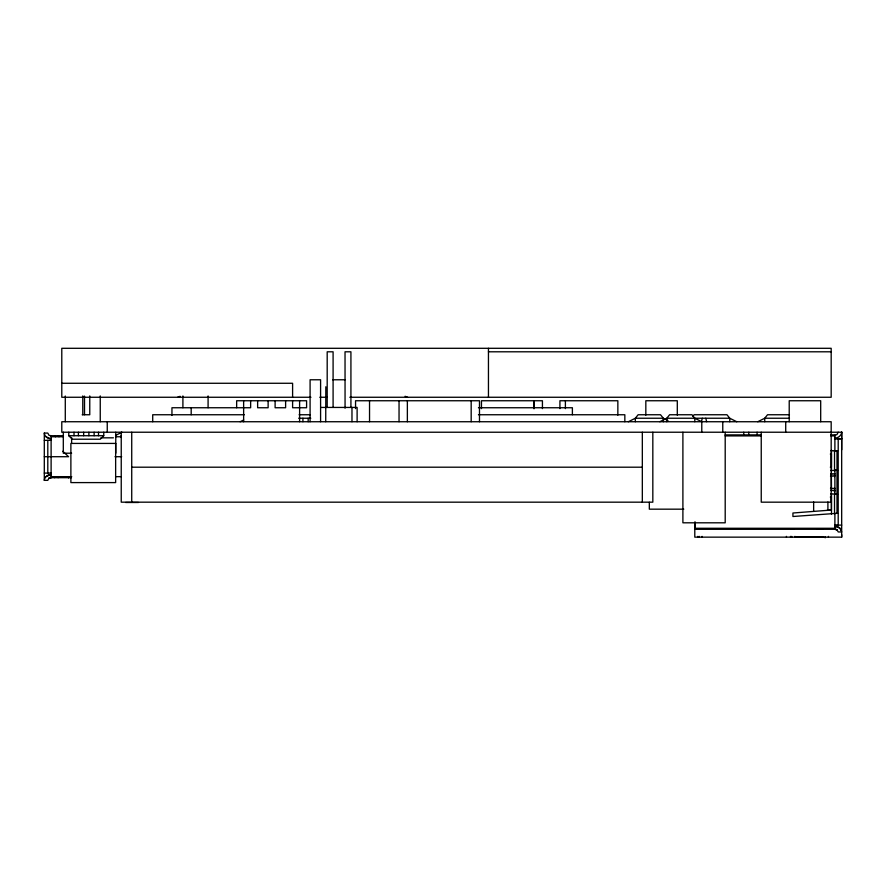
<?xml version="1.0" encoding="UTF-8"?>
<svg xmlns="http://www.w3.org/2000/svg" width="886" height="886" viewBox="0 0 886 886"><rect width="100%" height="100%" fill="white"/><g stroke="black" fill="none" stroke-linecap="round" stroke-linejoin="round"><path stroke-width="1.33" d="M841.39 530.47A6.878 6.878 0 0 0 834.889 526.162L839.873 528.178L841.7 531.965L838.2 531.965L836.993 529.695L834.889 529.296L695.001 529.307L695.001 525.398M834.889 435.358L836.993 434.494L838.2 432.224M694.79 523.216L694.79 537.149L841.678 537.149L841.678 534.701M841.678 449.833L841.678 432.224L61.787 432.224L61.787 421.736L831.179 421.736L831.179 502.174L761.24 502.174L761.24 432.224M71.478 477.687L51.111 477.687L49.007 478.086L47.8 480.345L44.3 480.345L44.61 478.85A6.878 6.878 0 0 1 51.111 474.542L46.127 476.557M841.7 432.224L841.39 433.741A6.878 6.878 0 0 1 834.889 438.038L834.889 438.803L837.591 438.791M701.413 421.736L702.299 418.236M692.686 416.486L694.092 414.748L726.963 414.748L729.765 418.236L736.753 421.736M103.751 432.224L103.751 435.724L100.251 439.223L72.275 439.223L68.776 435.724L68.776 432.224M116.11 435.148L121.936 432.224M240.15 421.736L243.639 419.986M628.34 421.736L635.34 418.236L638.13 414.748L660.513 414.748L663.315 418.236L667.978 420.573M659.815 421.736L666.815 418.236L669.606 414.748L691.988 414.748L694.79 418.236L701.778 421.736L701.778 432.224M757.74 421.736L764.74 418.236L767.531 414.748L789.448 414.748M177.621 397.26L180.135 396.297M48.409 475.051L51.111 474.542M51.111 477.687L49.007 478.086L51.111 477.698L51.111 435.724L49.007 435.336L47.8 433.077L44.3 433.077L44.3 480.345M830.503 476.225L834.889 475.86M830.315 467.155L831.4 467.066L831.4 454.186L830.326 454.108M830.835 470.577L837.591 470.278L834.889 470.267L834.889 494.189L837.591 494.2L830.835 493.856M830.824 474.076L834.889 473.755M830.326 497.079L831.4 497.157L831.4 510.037L792.926 513.005L792.926 516.505L837.591 513.293M826.981 510.38L827.901 510.314L827.901 502.008M829.086 510.225L831.4 510.037M841.678 525.11L834.889 525.11L834.889 529.296L836.993 529.706L834.889 529.307L834.889 513.282M488.452 351.797L831.179 351.797M332.66 379.773L345.064 379.773M61.787 383.273L292.601 383.273L292.601 397.26M310.942 397.26L61.787 397.26L61.787 348.298L831.179 348.298L831.179 397.26L349.804 397.26M319.813 397.26L327.178 397.26M320.588 407.438L357.113 407.438L357.113 421.736M478.44 407.748L572.389 407.748L572.389 414.748M82.188 414.748L89.763 414.748L89.763 395.909M244.359 414.748L152.713 414.748L152.713 421.736M299.125 414.748L310.178 414.748M478.44 414.748L624.84 414.748L624.84 421.736M298.682 418.236L310.787 418.236M789.47 418.236L764.74 418.236L764.74 421.736M725.18 434.893L761.174 434.882M830.78 434.893L834.889 434.882L834.889 450.908L837.591 450.919M51.111 435.724L63.327 435.724M68.776 435.724L103.751 435.724M725.18 435.901L760.83 435.901M830.78 435.901L834.889 435.901M51.111 436.754L63.449 436.754M115.568 436.754L121.05 436.754M100.904 437.828L113.408 437.828M837.912 438.791L841.7 438.791L836.993 438.791M44.3 440.342L51.111 440.342M71.622 453.211L63.305 453.211L63.305 432.224M44.3 456.711L68.587 456.711L62.762 451.251M114.981 456.711L121.67 456.711M131.726 467.199L642.328 467.199M44.3 473.08L51.111 473.08M51.111 476.657L71.744 476.657M115.778 476.657L121.282 476.657M125.624 502.484L138.515 502.484M683.77 509.173L649.327 509.173L649.327 502.296M838.2 525.11L836.993 525.11L838.2 525.121L838.2 438.791M695.001 528.277L834.889 528.277M791.176 529.307L794.089 529.307M817.401 529.307L823.238 529.307M834.889 470.267L836.993 470.344M830.835 450.597L834.889 450.908M830.503 488.264L834.889 488.596M830.824 490.357L834.889 490.7M834.889 526.162L837.591 526.661M405.079 396.297L407.582 397.26M46.127 436.864L51.111 438.869A6.878 6.878 0 0 1 44.61 434.572L44.3 433.077M705.777 418.236L706.674 421.736M841.678 431.847L841.678 537.149M836.993 450.908L836.993 513.293M834.523 450.52L834.523 471.119M834.523 473.855L834.523 476.602M834.523 487.588L834.523 491.708M834.523 494.454L834.523 513.681M831.489 450.088L831.489 470.521M831.489 473.246L831.489 475.97M831.489 490.955L831.4 476.147M831.489 493.679L831.489 514.101M828.432 536.373L828.432 537.149M825.375 537.005L825.375 537.702L822.197 536.661L794.952 537.149L794.952 536.373M820.691 421.736L820.691 400.749L789.216 400.749L789.216 421.736M813.647 501.974L813.647 511.41M791.73 536.373L791.73 537.149M790.5 536.373L790.5 537.149M786.447 536.373L786.447 537.149M785.716 421.736L785.716 432.224M757.087 432.224L757.087 434.849M748.77 432.224L748.77 434.849M743.753 432.224L743.753 434.849M729.765 421.736L729.765 418.236L666.815 418.236L666.815 421.736M725.202 432.224L725.202 522.806L682.896 522.806L682.896 432.224M722.766 421.736L722.766 432.224M702.089 536.373L702.089 537.149M699.275 536.373L699.275 537.149M697.803 536.373L697.803 537.149M695.001 521.721L695.001 529.319M694.79 418.236L694.79 421.736M677.303 415.18L677.303 400.749L645.828 400.749L645.828 415.18M663.315 421.736L663.315 418.236L635.34 418.236L635.34 421.736M652.827 432.224L652.827 502.174L121.238 502.174L121.238 432.224M642.328 432.224L642.328 502.174M617.852 415.18L617.852 400.749L559.919 400.749L559.919 408.623M565.39 400.749L565.39 408.623M542.431 408.623L542.431 400.749L481.452 400.749L481.452 408.623M534.125 400.749L534.125 408.623M533.915 400.749L533.915 408.623M488.452 348.298L488.452 397.26M479.481 421.736L479.481 400.749L355.552 400.749L355.552 408.623M471.175 400.749L471.175 421.736M407.361 400.749L407.361 421.736M399.043 400.749L399.043 421.736M369.54 400.749L369.54 421.736M351.975 407.438L351.975 421.736M350.922 407.438L350.922 351.797L345.031 351.797L345.064 408.202M333.092 407.438L333.092 351.797L327.189 351.797L327.189 407.438M325.826 386.761L325.727 421.736M320.588 421.736L320.588 379.773L310.089 379.773L310.089 421.736M308.173 418.236L308.173 421.736M302.923 418.236L302.923 421.736M299.601 400.749L299.601 421.736M292.601 400.749L292.601 407.748L306.589 407.748L306.589 400.749L236.651 400.749L236.651 407.748M285.613 400.749L285.613 407.748L275.114 407.748L275.114 400.749M268.126 400.749L268.126 407.748L257.638 407.748L257.638 400.749M250.638 400.749L250.638 407.748L171.95 407.748L171.95 415.379M243.639 400.749L243.639 421.736M208.088 395.942L208.088 407.748M191.188 407.748L191.188 414.748M182.904 395.942L182.904 407.748M131.726 432.224L131.726 502.174M121.05 435.724L121.05 437.474M115.767 432.224L115.767 453.211M107.25 421.736L107.25 432.224M100.251 395.909L100.251 421.736M98.512 432.224L98.512 435.724M94.137 432.224L94.137 435.724M88.888 432.224L88.888 435.724M84.513 396.086L84.513 414.748M83.649 432.224L83.649 435.724M82.775 395.909L82.775 414.748M78.4 432.224L78.4 435.724M74.025 432.224L74.025 435.724M71.622 437.474L71.622 442.723M65.287 396.02L65.287 421.736M47.8 440.342L47.8 473.08M59.019 436.743A9.059 9.026 -90 0 1 58.099 435.724M58.099 477.687A9.059 9.026 -90 0 1 59.019 476.668M115.645 443.421L70.88 443.421L70.88 482.593L115.645 482.593L115.645 443.421M54.6 435.724A8.794 8.76 90 0 0 55.497 436.743A8.782 8.76 -90 0 1 54.6 435.724M68.587 477.687A8.794 8.76 -90 0 0 67.701 476.668A8.782 8.76 90 0 1 68.587 477.687M55.497 476.668A8.794 8.76 -90 0 0 54.6 477.687A8.782 8.76 90 0 1 55.497 476.668"/></g></svg>
